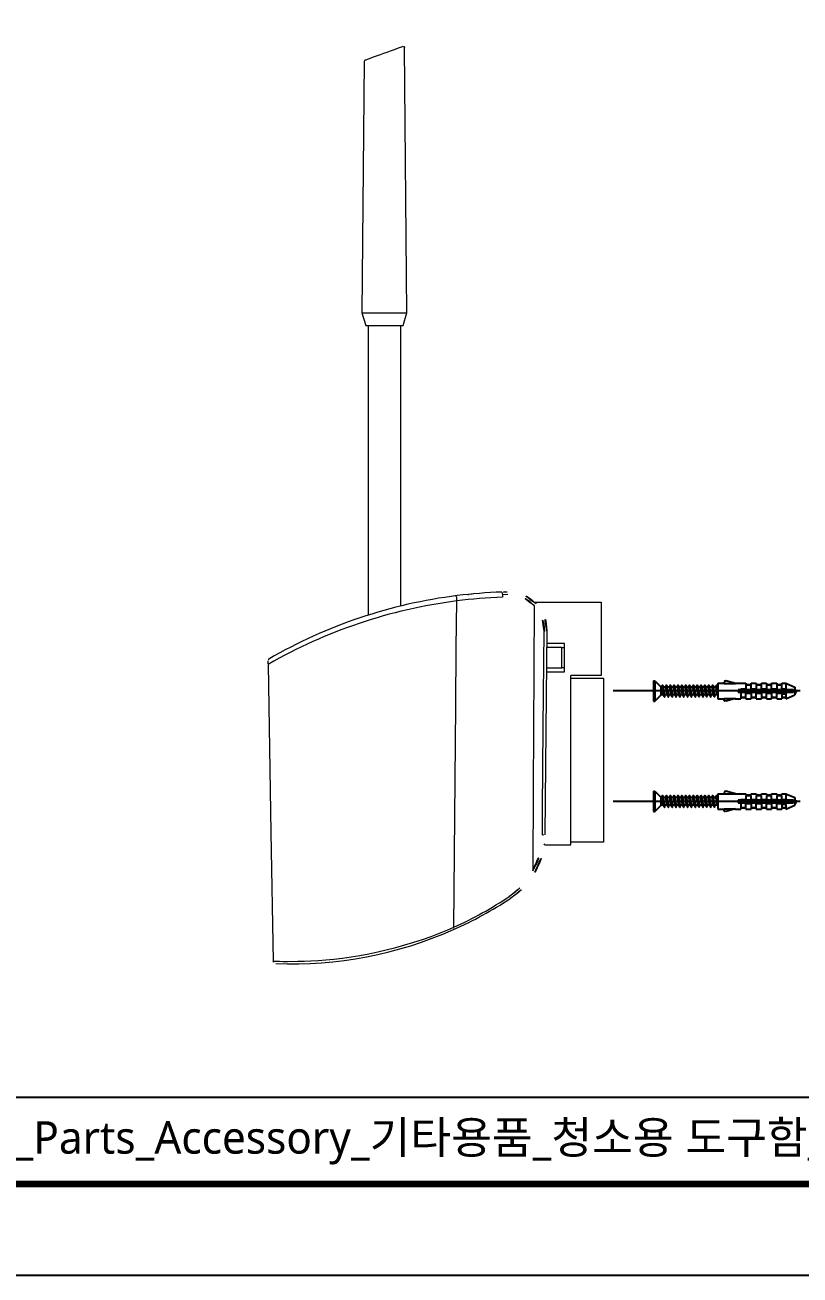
# Model space of a CAD drawing. Extents: x 16296660632 to 16296677184, y -37409619871 to -37409617003.
# Drawn here: x 16296676358 to 16296676660, y -37409617829.4 to -37409617342.5 of the extents above; entities that cross this region are included whole.
import ezdxf

# ---------------------------------------------------------------- set-up
doc = ezdxf.new("R2010")
doc.units = 0
doc.header["$LTSCALE"] = 194
doc.header["$MEASUREMENT"] = 0
doc.header["$PDMODE"] = 3
doc.header["$PDSIZE"] = -10
doc.linetypes.add('CENTER', pattern=[0.6, 0.375, -0.075, 0.075, -0.075])
doc.layers.get('0').update_dxf_attribs({"linetype": 'CONTINUOUS'})
doc.layers.get('DEFPOINTS').update_dxf_attribs({"linetype": 'CONTINUOUS'})
doc.layers.add('BODY', color=7, linetype='CONTINUOUS')
doc.styles.add('Daelim Dimension', font='')
doc.styles.get('Daelim Dimension').set_extended_font_data('NanumGothic')
doc.dimstyles.new('DEFAULT', dxfattribs={"dimscale": 2, "dimtxt": 2, "dimasz": 2, "dimexe": 0, "dimexo": 2, "dimgap": 1, "dimtad": 1, "dimdec": 1, "dimzin": 9, "dimdsep": 46, "dimtxsty": 'Daelim Dimension', "dimcen": 0.5, "dimclrd": 252, "dimclre": 252, "dimclrt": 3, "dimadec": 1, "dimazin": 0, "dimtfac": 1, "dimtdec": 1, "dimtix": 1, "dimtmove": 0, "dimatfit": 3, "dimfxl": 1, "dimtolj": 1, "dimtzin": 1, "dimlwd": 9, "dimlwe": 9, "dimarcsym": 0})

# ---------------------------------------------------------------- blocks, each defined once
blk = doc.blocks.new('A$C7B796929')
at = {"color": 7, "linetype": 'Continuous'}
for p, q in [((0, 8), (0.5, 8)), ((0, 8), (0, 0)), ((0.5, 8), (3, 5.5)), ((0.5, 8), (0.5, 0)), ((3, 2.5), (3, 5.5)), ((3.14, 5.66), (3.06, 5.5)), ((3.86, 5.33), (3.8, 5.5)), ((4.59, 5.5), (3.8, 5.5)), ((4.64, 5.66), (4.56, 5.5)), ((5.36, 5.33), (5.28, 5.55)), ((6.09, 5.5), (5.3, 5.5)), ((6.14, 5.66), (6.06, 5.5)), ((6.86, 5.33), (6.8, 5.5)), ((7.59, 5.5), (6.8, 5.5)), ((7.64, 5.66), (7.56, 5.5)), ((8.36, 5.33), (8.28, 5.55)), ((9.09, 5.5), (8.3, 5.5)), ((9.14, 5.66), (9.06, 5.5)), ((9.86, 5.33), (9.8, 5.5)), ((10.59, 5.5), (9.8, 5.5)), ((10.64, 5.66), (10.56, 5.5)), ((11.36, 5.33), (11.28, 5.55)), ((12.09, 5.5), (11.3, 5.5)), ((12.14, 5.66), (12.06, 5.5)), ((12.86, 5.33), (12.8, 5.5)), ((13.59, 5.5), (12.8, 5.5)), ((13.64, 5.66), (13.56, 5.5)), ((14.36, 5.33), (14.28, 5.55)), ((15.09, 5.5), (14.3, 5.5)), ((15.14, 5.66), (15.06, 5.5)), ((15.86, 5.33), (15.8, 5.5)), ((16.59, 5.5), (15.8, 5.5)), ((16.64, 5.66), (16.56, 5.5)), ((17.36, 5.33), (17.28, 5.55)), ((18.09, 5.5), (17.3, 5.5)), ((18.14, 5.66), (18.06, 5.5)), ((18.86, 5.33), (18.8, 5.5)), ((19.59, 5.5), (18.8, 5.5)), ((19.64, 5.66), (19.56, 5.5)), ((20.36, 5.33), (20.28, 5.55)), ((21.09, 5.5), (20.3, 5.5)), ((21.14, 5.66), (21.06, 5.5)), ((21.86, 5.33), (21.8, 5.5)), ((22.59, 5.5), (21.8, 5.5)), ((22.64, 5.66), (22.56, 5.5)), ((23.36, 5.33), (23.28, 5.55)), ((24.09, 5.5), (23.3, 5.5)), ((24.86, 5.33), (24.78, 5.55)), ((25, 5.5), (24.8, 5.5)), ((25, 7), (27.5, 7)), ((25, 7), (25, 1)), ((27.5, 7.5), (27.5, 6.96)), ((27.5, 6.96), (31.95, 6.96)), ((31.95, 6.96), (28.13, 7.98)), ((31.8, 7), (36, 7)), ((36, 7), (36, 6.5)), ((36, 6.5), (38, 6.5)), ((36, 6.35), (38, 6.35)), ((36, 6.35), (36, 4.5)), ((38, 7), (40, 7)), ((38, 6.5), (38, 7)), ((38, 4.5), (38, 6.35)), ((40, 7), (40, 6.5)), ((40, 6.5), (42, 6.5)), ((40, 6.35), (42, 6.35)), ((40, 6.35), (40, 4.5)), ((42, 7), (44, 7)), ((42, 6.5), (42, 7)), ((42, 4.5), (42, 6.35)), ((44, 7), (44, 6.5)), ((44, 6.5), (46, 6.5)), ((44, 6.35), (46, 6.35)), ((44, 6.35), (44, 4.5)), ((46, 7), (48, 7)), ((46, 6.5), (46, 7)), ((46, 4.5), (46, 6.35)), ((48, 7), (48, 6.5)), ((48, 6.5), (50, 6.5)), ((48, 6.35), (50, 6.35)), ((48, 6.35), (48, 4.5)), ((50, 7), (51.5, 7)), ((50, 6.5), (50, 7)), ((50, 4.5), (50, 6.35)), ((51.5, 7), (55, 5.5)), ((51.5, 7), (51.5, 4.5)), ((55, 5.5), (55, 2.5)), ((0.5, 0), (3, 2.5)), ((5.31, 2.5), (4.49, 2.5)), ((6.81, 2.5), (5.99, 2.5)), ((8.31, 2.5), (7.49, 2.5)), ((9.81, 2.5), (8.99, 2.5)), ((11.31, 2.5), (10.49, 2.5)), ((12.81, 2.5), (11.99, 2.5)), ((14.31, 2.5), (13.49, 2.5)), ((15.81, 2.5), (14.99, 2.5)), ((17.31, 2.5), (16.49, 2.5)), ((18.81, 2.5), (17.99, 2.5)), ((20.31, 2.5), (19.49, 2.5)), ((21.81, 2.5), (20.99, 2.5)), ((23.31, 2.5), (22.49, 2.5)), ((24.81, 2.5), (23.99, 2.5)), ((25, 1), (27.5, 1)), ((27.5, 1.04), (31.95, 1.04)), ((27.5, 0.5), (27.5, 1.04)), ((31.95, 1.04), (28.13, 0.02)), ((31.8, 1), (34, 1)), ((54.5, 4.5), (33, 4.5)), ((33, 4.5), (33, 3.5)), ((33, 3.5), (54.5, 3.5)), ((34, 4.8), (36, 4.8)), ((34, 4.8), (34, 4.5)), ((34, 3.5), (34, 1.65)), ((34, 1.65), (36, 1.65)), ((34, 1.5), (36, 1.5)), ((34, 1.5), (34, 1)), ((36, 1.65), (36, 3.5)), ((36, 3.2), (38, 3.2)), ((36, 1), (36, 1.5)), ((36, 1), (38, 1)), ((38, 4.8), (40, 4.8)), ((38, 3.5), (38, 1.65)), ((38, 1.65), (40, 1.65)), ((38, 1.5), (40, 1.5)), ((38, 1.5), (38, 1)), ((40, 1.65), (40, 3.5)), ((40, 3.2), (42, 3.2)), ((40, 1), (40, 1.5)), ((40, 1), (42, 1)), ((42, 4.8), (44, 4.8)), ((42, 3.5), (42, 1.65)), ((42, 1.65), (44, 1.65)), ((42, 1.5), (44, 1.5)), ((42, 1.5), (42, 1)), ((44, 1.65), (44, 3.5)), ((44, 3.2), (46, 3.2)), ((44, 1), (44, 1.5)), ((44, 1), (46, 1)), ((46, 4.8), (48, 4.8)), ((46, 3.5), (46, 1.65)), ((46, 1.65), (48, 1.65)), ((46, 1.5), (48, 1.5)), ((46, 1.5), (46, 1)), ((48, 1.65), (48, 3.5)), ((48, 3.2), (51.5, 3.2)), ((48, 1), (48, 1.5)), ((48, 1), (50, 1)), ((50, 4.8), (51.5, 4.8)), ((50, 3.8), (50.05, 3.51)), ((50, 3.2), (50, 3.8)), ((50, 2.95), (51.5, 2.95)), ((50, 2.95), (50, 1.65)), ((50, 1.65), (51.5, 1.65)), ((50, 1.5), (51.5, 1.5)), ((50, 1.5), (50, 1)), ((51.5, 3.5), (51.5, 1)), ((51.5, 1), (55, 2.5)), ((54.5, 4.5), (54.5, 3.5)), ((55, 3.24), (55.13, 3.02)), ((0, 0), (0.5, 0))]:
    blk.add_line(p, q, dxfattribs=at)
for p, q in [((3.09, 5.5), (3, 5.5)), ((3.81, 2.5), (3, 2.5))]:
    blk.add_line(p, q)
for points in [[(3.09, 5.5), (3.15, 5.46), (3.21, 5.33), (3.27, 5.12), (3.32, 4.85), (3.38, 4.53), (3.44, 4.17), (3.5, 3.81), (3.56, 3.46), (3.61, 3.15), (3.67, 2.88), (3.73, 2.67), (3.77, 2.57)], [(3.45, 6.25), (3.3, 5.97), (3.14, 5.66)], [(3.45, 6.25), (3.48, 6.29), (3.53, 6.28), (3.58, 6.17)], [(3.8, 5.5), (3.78, 5.55), (3.67, 5.88), (3.58, 6.17)], [(3.58, 6.17), (3.58, 6.16), (3.64, 5.93), (3.69, 5.61), (3.74, 5.22), (3.79, 4.77), (3.85, 4.28), (3.9, 3.78), (3.95, 3.29), (4, 2.83), (4.05, 2.43), (4.11, 2.1), (4.16, 1.87), (4.2, 1.75)], [(4.49, 2.5), (4.43, 2.54), (4.37, 2.67), (4.32, 2.88), (4.26, 3.15), (4.2, 3.46), (4.14, 3.81), (4.09, 4.17), (4.03, 4.53), (3.97, 4.85), (3.91, 5.12), (3.86, 5.33)], [(4.59, 5.5), (4.65, 5.46), (4.71, 5.32), (4.77, 5.12), (4.82, 4.85), (4.88, 4.53), (4.94, 4.18), (5, 3.83), (5.05, 3.47), (5.11, 3.15), (5.17, 2.88), (5.23, 2.67), (5.27, 2.57)], [(4.95, 6.25), (4.8, 5.97), (4.64, 5.66)], [(4.95, 6.25), (4.99, 6.3), (5.05, 6.26), (5.08, 6.17)], [(5.28, 5.55), (5.17, 5.88), (5.08, 6.17)], [(5.08, 6.17), (5.1, 6.11), (5.15, 5.86), (5.2, 5.52), (5.25, 5.11), (5.31, 4.65), (5.36, 4.16), (5.41, 3.66), (5.46, 3.17), (5.52, 2.73), (5.57, 2.34), (5.62, 2.04), (5.67, 1.82), (5.7, 1.75)], [(5.99, 2.5), (5.93, 2.54), (5.87, 2.67), (5.82, 2.88), (5.76, 3.15), (5.7, 3.47), (5.64, 3.83), (5.59, 4.18), (5.53, 4.53), (5.47, 4.85), (5.41, 5.12), (5.36, 5.33)], [(6.09, 5.5), (6.15, 5.46), (6.21, 5.33), (6.27, 5.12), (6.32, 4.85), (6.38, 4.53), (6.44, 4.17), (6.5, 3.81), (6.56, 3.46), (6.61, 3.15), (6.67, 2.88), (6.73, 2.67), (6.77, 2.57)], [(6.45, 6.25), (6.3, 5.97), (6.14, 5.66)], [(6.45, 6.25), (6.48, 6.29), (6.53, 6.28), (6.58, 6.17)], [(6.8, 5.5), (6.78, 5.55), (6.67, 5.88), (6.58, 6.17)], [(6.58, 6.17), (6.58, 6.16), (6.64, 5.93), (6.69, 5.61), (6.74, 5.22), (6.79, 4.77), (6.85, 4.28), (6.9, 3.78), (6.95, 3.29), (7, 2.83), (7.05, 2.43), (7.11, 2.1), (7.16, 1.87), (7.2, 1.75)], [(7.49, 2.5), (7.43, 2.54), (7.37, 2.67), (7.32, 2.88), (7.26, 3.15), (7.2, 3.46), (7.14, 3.81), (7.09, 4.17), (7.03, 4.53), (6.97, 4.85), (6.91, 5.12), (6.86, 5.33)], [(7.59, 5.5), (7.65, 5.46), (7.71, 5.32), (7.77, 5.12), (7.82, 4.85), (7.88, 4.53), (7.94, 4.18), (8, 3.83), (8.05, 3.47), (8.11, 3.15), (8.17, 2.88), (8.23, 2.67), (8.27, 2.57)], [(7.95, 6.25), (7.8, 5.97), (7.64, 5.66)], [(7.95, 6.25), (7.99, 6.3), (8.05, 6.26), (8.08, 6.17)], [(8.28, 5.55), (8.17, 5.88), (8.08, 6.17)], [(8.08, 6.17), (8.1, 6.11), (8.15, 5.86), (8.2, 5.52), (8.25, 5.11), (8.31, 4.65), (8.36, 4.16), (8.41, 3.66), (8.46, 3.17), (8.52, 2.73), (8.57, 2.34), (8.62, 2.04), (8.67, 1.82), (8.7, 1.75)], [(8.99, 2.5), (8.93, 2.54), (8.87, 2.67), (8.82, 2.88), (8.76, 3.15), (8.7, 3.47), (8.64, 3.83), (8.59, 4.18), (8.53, 4.53), (8.47, 4.85), (8.41, 5.12), (8.36, 5.33)], [(9.09, 5.5), (9.15, 5.46), (9.21, 5.33), (9.27, 5.12), (9.32, 4.85), (9.38, 4.53), (9.44, 4.17), (9.5, 3.81), (9.56, 3.46), (9.61, 3.15), (9.67, 2.88), (9.73, 2.67), (9.77, 2.57)], [(9.45, 6.25), (9.3, 5.97), (9.14, 5.66)], [(9.45, 6.25), (9.48, 6.29), (9.53, 6.28), (9.58, 6.17)], [(9.8, 5.5), (9.78, 5.55), (9.67, 5.88), (9.58, 6.17)], [(9.58, 6.17), (9.58, 6.16), (9.64, 5.93), (9.69, 5.61), (9.74, 5.22), (9.79, 4.77), (9.85, 4.28), (9.9, 3.78), (9.95, 3.29), (10, 2.83), (10.05, 2.43), (10.11, 2.1), (10.16, 1.87), (10.2, 1.75)], [(10.49, 2.5), (10.43, 2.54), (10.37, 2.67), (10.32, 2.88), (10.26, 3.15), (10.2, 3.46), (10.14, 3.81), (10.09, 4.17), (10.03, 4.53), (9.97, 4.85), (9.91, 5.12), (9.86, 5.33)], [(10.59, 5.5), (10.65, 5.46), (10.71, 5.32), (10.77, 5.12), (10.82, 4.85), (10.88, 4.53), (10.94, 4.18), (11, 3.83), (11.05, 3.47), (11.11, 3.15), (11.17, 2.88), (11.23, 2.67), (11.27, 2.57)], [(10.95, 6.25), (10.8, 5.97), (10.64, 5.66)], [(10.95, 6.25), (10.99, 6.3), (11.05, 6.26), (11.08, 6.17)], [(11.28, 5.55), (11.17, 5.88), (11.08, 6.17)], [(11.08, 6.17), (11.1, 6.11), (11.15, 5.86), (11.2, 5.52), (11.25, 5.11), (11.31, 4.65), (11.36, 4.16), (11.41, 3.66), (11.46, 3.17), (11.52, 2.73), (11.57, 2.34), (11.62, 2.04), (11.67, 1.82), (11.7, 1.75)], [(11.99, 2.5), (11.93, 2.54), (11.87, 2.67), (11.82, 2.88), (11.76, 3.15), (11.7, 3.47), (11.64, 3.83), (11.59, 4.18), (11.53, 4.53), (11.47, 4.85), (11.41, 5.12), (11.36, 5.33)], [(12.09, 5.5), (12.15, 5.46), (12.21, 5.33), (12.27, 5.12), (12.32, 4.85), (12.38, 4.53), (12.44, 4.17), (12.5, 3.81), (12.56, 3.46), (12.61, 3.15), (12.67, 2.88), (12.73, 2.67), (12.77, 2.57)], [(12.45, 6.25), (12.3, 5.97), (12.14, 5.66)], [(12.45, 6.25), (12.48, 6.29), (12.53, 6.28), (12.58, 6.17)], [(12.8, 5.5), (12.78, 5.55), (12.67, 5.88), (12.58, 6.17)], [(12.58, 6.17), (12.58, 6.16), (12.64, 5.93), (12.69, 5.61), (12.74, 5.22), (12.79, 4.77), (12.85, 4.28), (12.9, 3.78), (12.95, 3.29), (13, 2.83), (13.05, 2.43), (13.11, 2.1), (13.16, 1.87), (13.2, 1.75)], [(13.49, 2.5), (13.43, 2.54), (13.37, 2.67), (13.32, 2.88), (13.26, 3.15), (13.2, 3.46), (13.14, 3.81), (13.09, 4.17), (13.03, 4.53), (12.97, 4.85), (12.91, 5.12), (12.86, 5.33)], [(13.59, 5.5), (13.65, 5.46), (13.71, 5.32), (13.77, 5.12), (13.82, 4.85), (13.88, 4.53), (13.94, 4.18), (14, 3.83), (14.05, 3.47), (14.11, 3.15), (14.17, 2.88), (14.23, 2.67), (14.27, 2.57)], [(13.95, 6.25), (13.8, 5.97), (13.64, 5.66)], [(13.95, 6.25), (13.99, 6.3), (14.05, 6.26), (14.08, 6.17)], [(14.28, 5.55), (14.17, 5.88), (14.08, 6.17)], [(14.08, 6.17), (14.1, 6.11), (14.15, 5.86), (14.2, 5.52), (14.25, 5.11), (14.31, 4.65), (14.36, 4.16), (14.41, 3.66), (14.46, 3.17), (14.52, 2.73), (14.57, 2.34), (14.62, 2.04), (14.67, 1.82), (14.7, 1.75)], [(14.99, 2.5), (14.93, 2.54), (14.87, 2.67), (14.82, 2.88), (14.76, 3.15), (14.7, 3.47), (14.64, 3.83), (14.59, 4.18), (14.53, 4.53), (14.47, 4.85), (14.41, 5.12), (14.36, 5.33)], [(15.09, 5.5), (15.15, 5.46), (15.21, 5.33), (15.27, 5.12), (15.32, 4.85), (15.38, 4.53), (15.44, 4.17), (15.5, 3.81), (15.56, 3.46), (15.61, 3.15), (15.67, 2.88), (15.73, 2.67), (15.77, 2.57)], [(15.45, 6.25), (15.3, 5.97), (15.14, 5.66)], [(15.45, 6.25), (15.48, 6.29), (15.53, 6.28), (15.58, 6.17)], [(15.8, 5.5), (15.78, 5.55), (15.67, 5.88), (15.58, 6.17)], [(15.58, 6.17), (15.58, 6.16), (15.64, 5.93), (15.69, 5.61), (15.74, 5.22), (15.79, 4.77), (15.85, 4.28), (15.9, 3.78), (15.95, 3.29), (16, 2.83), (16.05, 2.43), (16.11, 2.1), (16.16, 1.87), (16.2, 1.75)], [(16.49, 2.5), (16.43, 2.54), (16.37, 2.67), (16.32, 2.88), (16.26, 3.15), (16.2, 3.46), (16.14, 3.81), (16.09, 4.17), (16.03, 4.53), (15.97, 4.85), (15.91, 5.12), (15.86, 5.33)], [(16.59, 5.5), (16.65, 5.46), (16.71, 5.32), (16.77, 5.12), (16.82, 4.85), (16.88, 4.53), (16.94, 4.18), (17, 3.83), (17.05, 3.47), (17.11, 3.15), (17.17, 2.88), (17.23, 2.67), (17.27, 2.57)], [(16.95, 6.25), (16.8, 5.97), (16.64, 5.66)], [(16.95, 6.25), (16.99, 6.3), (17.05, 6.26), (17.08, 6.17)], [(17.28, 5.55), (17.17, 5.88), (17.08, 6.17)], [(17.08, 6.17), (17.1, 6.11), (17.15, 5.86), (17.2, 5.52), (17.25, 5.11), (17.31, 4.65), (17.36, 4.16), (17.41, 3.66), (17.46, 3.17), (17.52, 2.73), (17.57, 2.34), (17.62, 2.04), (17.67, 1.82), (17.7, 1.75)], [(17.99, 2.5), (17.93, 2.54), (17.87, 2.67), (17.82, 2.88), (17.76, 3.15), (17.7, 3.47), (17.64, 3.83), (17.59, 4.18), (17.53, 4.53), (17.47, 4.85), (17.41, 5.12), (17.36, 5.33)], [(18.09, 5.5), (18.15, 5.46), (18.21, 5.33), (18.27, 5.12), (18.32, 4.85), (18.38, 4.53), (18.44, 4.17), (18.5, 3.81), (18.56, 3.46), (18.61, 3.15), (18.67, 2.88), (18.73, 2.67), (18.77, 2.57)], [(18.45, 6.25), (18.3, 5.97), (18.14, 5.66)], [(18.45, 6.25), (18.48, 6.29), (18.53, 6.28), (18.58, 6.17)], [(18.8, 5.5), (18.78, 5.55), (18.67, 5.88), (18.58, 6.17)], [(18.58, 6.17), (18.58, 6.16), (18.64, 5.93), (18.69, 5.61), (18.74, 5.22), (18.79, 4.77), (18.85, 4.28), (18.9, 3.78), (18.95, 3.29), (19, 2.83), (19.05, 2.43), (19.11, 2.1), (19.16, 1.87), (19.2, 1.75)], [(19.49, 2.5), (19.43, 2.54), (19.37, 2.67), (19.32, 2.88), (19.26, 3.15), (19.2, 3.46), (19.14, 3.81), (19.09, 4.17), (19.03, 4.53), (18.97, 4.85), (18.91, 5.12), (18.86, 5.33)], [(19.59, 5.5), (19.65, 5.46), (19.71, 5.32), (19.77, 5.12), (19.82, 4.85), (19.88, 4.53), (19.94, 4.18), (20, 3.83), (20.05, 3.47), (20.11, 3.15), (20.17, 2.88), (20.23, 2.67), (20.27, 2.57)], [(19.95, 6.25), (19.8, 5.97), (19.64, 5.66)], [(19.95, 6.25), (19.99, 6.3), (20.05, 6.26), (20.08, 6.17)], [(20.28, 5.55), (20.17, 5.88), (20.08, 6.17)], [(20.08, 6.17), (20.1, 6.11), (20.15, 5.86), (20.2, 5.52), (20.25, 5.11), (20.31, 4.65), (20.36, 4.16), (20.41, 3.66), (20.46, 3.17), (20.52, 2.73), (20.57, 2.34), (20.62, 2.04), (20.67, 1.82), (20.7, 1.75)], [(20.99, 2.5), (20.93, 2.54), (20.87, 2.67), (20.82, 2.88), (20.76, 3.15), (20.7, 3.47), (20.64, 3.83), (20.59, 4.18), (20.53, 4.53), (20.47, 4.85), (20.41, 5.12), (20.36, 5.33)], [(21.09, 5.5), (21.15, 5.46), (21.21, 5.33), (21.27, 5.12), (21.32, 4.85), (21.38, 4.53), (21.44, 4.17), (21.5, 3.81), (21.56, 3.46), (21.61, 3.15), (21.67, 2.88), (21.73, 2.67), (21.77, 2.57)], [(21.45, 6.25), (21.3, 5.97), (21.14, 5.66)], [(21.45, 6.25), (21.48, 6.29), (21.53, 6.28), (21.58, 6.17)], [(21.8, 5.5), (21.78, 5.55), (21.67, 5.88), (21.58, 6.17)], [(21.58, 6.17), (21.58, 6.16), (21.64, 5.93), (21.69, 5.61), (21.74, 5.22), (21.79, 4.77), (21.85, 4.28), (21.9, 3.78), (21.95, 3.29), (22, 2.83), (22.05, 2.43), (22.11, 2.1), (22.16, 1.87), (22.2, 1.75)], [(22.49, 2.5), (22.43, 2.54), (22.37, 2.67), (22.32, 2.88), (22.26, 3.15), (22.2, 3.46), (22.14, 3.81), (22.09, 4.17), (22.03, 4.53), (21.97, 4.85), (21.91, 5.12), (21.86, 5.33)], [(22.59, 5.5), (22.65, 5.46), (22.71, 5.32), (22.77, 5.12), (22.82, 4.85), (22.88, 4.53), (22.94, 4.18), (23, 3.83), (23.05, 3.47), (23.11, 3.15), (23.17, 2.88), (23.23, 2.67), (23.27, 2.57)], [(22.95, 6.25), (22.8, 5.97), (22.64, 5.66)], [(22.95, 6.25), (22.99, 6.3), (23.05, 6.26), (23.08, 6.17)], [(23.28, 5.55), (23.17, 5.88), (23.08, 6.17)], [(23.08, 6.17), (23.1, 6.11), (23.15, 5.86), (23.2, 5.52), (23.25, 5.11), (23.31, 4.65), (23.36, 4.16), (23.41, 3.66), (23.46, 3.17), (23.52, 2.73), (23.57, 2.34), (23.62, 2.04), (23.67, 1.82), (23.7, 1.75)], [(23.99, 2.5), (23.93, 2.54), (23.87, 2.67), (23.82, 2.88), (23.76, 3.15), (23.7, 3.47), (23.64, 3.83), (23.59, 4.18), (23.53, 4.53), (23.47, 4.85), (23.41, 5.12), (23.36, 5.33)], [(24.45, 6.25), (24.3, 5.97), (24.14, 5.66), (24.06, 5.5)], [(24.09, 5.5), (24.15, 5.46), (24.21, 5.33), (24.27, 5.13), (24.32, 4.86), (24.38, 4.53), (24.44, 4.18), (24.5, 3.82), (24.56, 3.46), (24.61, 3.14), (24.67, 2.87), (24.73, 2.67), (24.77, 2.57)], [(24.45, 6.25), (24.51, 6.3), (24.56, 6.23), (24.58, 6.17)], [(24.78, 5.55), (24.67, 5.88), (24.58, 6.17)], [(24.58, 6.17), (24.61, 6.06), (24.66, 5.78), (24.72, 5.43), (24.77, 5), (24.82, 4.53)], [(25, 4.69), (24.97, 4.86), (24.91, 5.13), (24.86, 5.33)], [(3.77, 2.57), (3.89, 2.34), (4.05, 2.03), (4.2, 1.75)], [(4.2, 1.75), (4.21, 1.73), (4.26, 1.7), (4.32, 1.79), (4.33, 1.83)], [(4.33, 1.83), (4.42, 2.12), (4.53, 2.45), (4.55, 2.5)], [(5.27, 2.57), (5.39, 2.34), (5.55, 2.03), (5.7, 1.75)], [(5.7, 1.75), (5.72, 1.71), (5.78, 1.71), (5.83, 1.83)], [(5.83, 1.83), (5.92, 2.12), (6.03, 2.45), (6.05, 2.5)], [(6.77, 2.57), (6.89, 2.34), (7.05, 2.03), (7.2, 1.75)], [(7.2, 1.75), (7.21, 1.73), (7.26, 1.7), (7.32, 1.79), (7.33, 1.83)], [(7.33, 1.83), (7.42, 2.12), (7.53, 2.45), (7.55, 2.5)], [(8.27, 2.57), (8.39, 2.34), (8.55, 2.03), (8.7, 1.75)], [(8.7, 1.75), (8.72, 1.71), (8.78, 1.71), (8.83, 1.83)], [(8.83, 1.83), (8.92, 2.12), (9.03, 2.45), (9.05, 2.5)], [(9.77, 2.57), (9.89, 2.34), (10.05, 2.03), (10.2, 1.75)], [(10.2, 1.75), (10.21, 1.73), (10.26, 1.7), (10.32, 1.79), (10.33, 1.83)], [(10.33, 1.83), (10.42, 2.12), (10.53, 2.45), (10.55, 2.5)], [(11.27, 2.57), (11.39, 2.34), (11.55, 2.03), (11.7, 1.75)], [(11.7, 1.75), (11.72, 1.71), (11.78, 1.71), (11.83, 1.83)], [(11.83, 1.83), (11.92, 2.12), (12.03, 2.45), (12.05, 2.5)], [(12.77, 2.57), (12.89, 2.34), (13.05, 2.03), (13.2, 1.75)], [(13.2, 1.75), (13.21, 1.73), (13.26, 1.7), (13.32, 1.79), (13.33, 1.83)], [(13.33, 1.83), (13.42, 2.12), (13.53, 2.45), (13.55, 2.5)], [(14.27, 2.57), (14.39, 2.34), (14.55, 2.03), (14.7, 1.75)], [(14.7, 1.75), (14.72, 1.71), (14.78, 1.71), (14.83, 1.83)], [(14.83, 1.83), (14.92, 2.12), (15.03, 2.45), (15.05, 2.5)], [(15.77, 2.57), (15.89, 2.34), (16.05, 2.03), (16.2, 1.75)], [(16.2, 1.75), (16.21, 1.73), (16.26, 1.7), (16.32, 1.79), (16.33, 1.83)], [(16.33, 1.83), (16.42, 2.12), (16.53, 2.45), (16.55, 2.5)], [(17.27, 2.57), (17.39, 2.34), (17.55, 2.03), (17.7, 1.75)], [(17.7, 1.75), (17.72, 1.71), (17.78, 1.71), (17.83, 1.83)], [(17.83, 1.83), (17.92, 2.12), (18.03, 2.45), (18.05, 2.5)], [(18.77, 2.57), (18.89, 2.34), (19.05, 2.03), (19.2, 1.75)], [(19.2, 1.75), (19.21, 1.73), (19.26, 1.7), (19.32, 1.79), (19.33, 1.83)], [(19.33, 1.83), (19.42, 2.12), (19.53, 2.45), (19.55, 2.5)], [(20.27, 2.57), (20.39, 2.34), (20.55, 2.03), (20.7, 1.75)], [(20.7, 1.75), (20.72, 1.71), (20.78, 1.71), (20.83, 1.83)], [(20.83, 1.83), (20.92, 2.12), (21.03, 2.45), (21.05, 2.5)], [(21.77, 2.57), (21.89, 2.34), (22.05, 2.03), (22.2, 1.75)], [(22.2, 1.75), (22.21, 1.73), (22.26, 1.7), (22.32, 1.79), (22.33, 1.83)], [(22.33, 1.83), (22.42, 2.12), (22.53, 2.45), (22.55, 2.5)], [(23.27, 2.57), (23.39, 2.34), (23.55, 2.03), (23.7, 1.75)], [(23.7, 1.75), (23.72, 1.71), (23.78, 1.71), (23.83, 1.83)], [(23.83, 1.83), (23.92, 2.12), (24.03, 2.45), (24.05, 2.5)], [(24.77, 2.57), (24.89, 2.34), (25, 2.13)], [(24.82, 4.53), (24.92, 3.53), (24.98, 3.06), (25, 2.86)], [(33.39, 4.5), (33.44, 4.17), (33.5, 3.81), (33.55, 3.5)], [(33.82, 4.5), (33.85, 4.28), (33.9, 3.78), (33.93, 3.5)], [(34.2, 3.5), (34.14, 3.81), (34.09, 4.17), (34.03, 4.5)], [(34.89, 4.5), (34.94, 4.18), (35, 3.83), (35.05, 3.5)], [(35.32, 4.5), (35.36, 4.16), (35.41, 3.66), (35.43, 3.5)], [(35.7, 3.5), (35.64, 3.83), (35.59, 4.18), (35.53, 4.5)], [(36.39, 4.5), (36.44, 4.18), (36.5, 3.82), (36.55, 3.5)], [(36.82, 4.5), (36.92, 3.53), (36.93, 3.5)], [(37.2, 3.5), (37.14, 3.82), (37.09, 4.18), (37.03, 4.5)], [(37.89, 4.5), (37.94, 4.18), (38, 3.82), (38.05, 3.51)], [(38.32, 4.5), (38.33, 4.41), (38.38, 3.91), (38.43, 3.5)], [(38.7, 3.5), (38.64, 3.82), (38.59, 4.18), (38.53, 4.5)], [(39.39, 4.5), (39.44, 4.17), (39.5, 3.81), (39.55, 3.5)], [(39.82, 4.5), (39.85, 4.28), (39.9, 3.78), (39.93, 3.5)], [(40.2, 3.5), (40.14, 3.81), (40.09, 4.17), (40.03, 4.5)], [(40.89, 4.5), (40.94, 4.18), (41, 3.83), (41.05, 3.5)], [(41.32, 4.5), (41.36, 4.16), (41.41, 3.66), (41.43, 3.5)], [(41.7, 3.5), (41.64, 3.83), (41.59, 4.18), (41.53, 4.5)], [(42.39, 4.5), (42.44, 4.18), (42.5, 3.82), (42.55, 3.5)], [(42.82, 4.5), (42.92, 3.53), (42.93, 3.5)], [(43.2, 3.5), (43.14, 3.82), (43.09, 4.18), (43.03, 4.5)], [(43.89, 4.5), (43.94, 4.18), (44, 3.82), (44.05, 3.51)], [(44.32, 4.5), (44.33, 4.41), (44.38, 3.91), (44.43, 3.5)], [(44.7, 3.5), (44.64, 3.82), (44.59, 4.18), (44.53, 4.5)], [(45.39, 4.5), (45.44, 4.17), (45.5, 3.81), (45.55, 3.5)], [(45.82, 4.5), (45.85, 4.28), (45.9, 3.78), (45.93, 3.5)], [(46.2, 3.5), (46.14, 3.81), (46.09, 4.17), (46.03, 4.5)], [(46.89, 4.5), (46.94, 4.18), (47, 3.83), (47.05, 3.5)], [(47.32, 4.5), (47.36, 4.16), (47.41, 3.66), (47.43, 3.5)], [(47.7, 3.5), (47.64, 3.83), (47.59, 4.18), (47.53, 4.5)], [(48.39, 4.5), (48.44, 4.18), (48.5, 3.82), (48.55, 3.5)], [(48.82, 4.5), (48.92, 3.53), (48.93, 3.5)], [(49.2, 3.5), (49.14, 3.84), (49.08, 4.2), (49.03, 4.5)], [(49.89, 4.5), (49.9, 4.43), (49.95, 4.11), (50, 3.8)], [(50.32, 4.5), (50.33, 4.41), (50.38, 3.91), (50.43, 3.5)], [(50.53, 4.5), (50.58, 4.2), (50.64, 3.84), (50.7, 3.5)], [(51.38, 4.5), (51.41, 4.34), (51.47, 4), (51.52, 3.67), (51.55, 3.51)], [(51.82, 4.5), (51.84, 4.32), (51.89, 3.84), (51.93, 3.5)], [(52.03, 4.5), (52.08, 4.23), (52.13, 3.89), (52.19, 3.56), (52.2, 3.5)], [(52.88, 4.5), (52.9, 4.43), (52.96, 4.16), (53.02, 3.89), (53.08, 3.63), (53.11, 3.5)], [(53.31, 4.5), (53.35, 4.22), (53.4, 3.81), (53.44, 3.5)], [(53.51, 4.5), (53.51, 4.5), (53.56, 4.24), (53.62, 3.98), (53.68, 3.72), (53.73, 3.5)], [(54.37, 4.5), (54.38, 4.5), (54.45, 4.32), (54.5, 4.18)], [(55, 4.24), (55.05, 4.13), (55.11, 4.02), (55.16, 3.91), (55.22, 3.83), (55.28, 3.77), (55.33, 3.73), (55.39, 3.72)], [(55, 3.41), (55.01, 3.37), (55.06, 3.19), (55.11, 3.05), (55.13, 3.02)], [(55.13, 3.02), (55.17, 2.97), (55.22, 2.95), (55.27, 2.97), (55.32, 3.04), (55.37, 3.16), (55.39, 3.21)], [(55.49, 3.74), (55.44, 3.72), (55.39, 3.72)], [(55.39, 3.21), (55.44, 3.33), (55.51, 3.51), (55.58, 3.67)], [(55.58, 3.67), (55.65, 3.81), (55.67, 3.83)]]:
    blk.add_lwpolyline(points, dxfattribs=at)
for centre, radius, start, end in [((28, 7.5), 0.5, 75, 180), ((28, 0.5), 0.5, 180, 285), ((50, -7.25), 12.75, 61.9275, 66.8526), ((50, 15.25), 12.75, 295.4837, 298.0725)]:
    blk.add_arc(centre, radius, start, end, dxfattribs=at)
blk = doc.blocks.new('A$C55163D18')
at = {"color": 1, "linetype": 'CENTER'}
for p, q in [((225.38, 47), (144.19, 47)), ((225.38, 4), (144.19, 4))]:
    blk.add_line(p, q, dxfattribs=at)
for p in [(168.33, 43), (168.33, 0)]:
    blk.add_blockref('A$C7B796929', p)
blk = doc.blocks.new('*D14')
at = {"layer": 'BODY', "color": 5, "lineweight": 9, "ltscale": 0.7, "transparency": 16777216}
for p, q in [((16296676664.01152, -37409617601.94815), (16296676695.61439, -37409617601.94815)), ((16296676695.61439, -37409617605.94815), (16296676695.61439, -37409617640.94815)), ((16296676664.01152, -37409617644.94815), (16296676695.61439, -37409617644.94815))]:
    blk.add_line(p, q, dxfattribs=at)
at = {"layer": 'BODY', "color": 5, "ltscale": 0.7, "transparency": 16777216}
for points in [[(16296676694.94772, -37409617605.94815), (16296676696.28105, -37409617605.94815), (16296676695.61439, -37409617601.94815)], [(16296676694.94772, -37409617640.94815), (16296676696.28105, -37409617640.94815), (16296676695.61439, -37409617644.94815)]]:
    blk.add_solid(points, dxfattribs=at)
at = {"layer": 'DEFPOINTS', "color": 0, "ltscale": 0.7, "transparency": 16777216}
for p in [(16296676660.01152, -37409617601.94815), (16296676660.01152, -37409617644.94815), (16296676695.61439, -37409617644.94815)]:
    blk.add_point(p, dxfattribs=at)
at = {"layer": 'BODY', "color": 7, "ltscale": 0.7, "transparency": 16777216, "insert": (16296676682.7131, -37409617623.44815), "char_height": 20, "attachment_point": 5, "rotation": 90, "style": 'Daelim Dimension'}
blk.add_mtext('\\A1;43', dxfattribs=at)

msp = doc.modelspace()

# ---------------------------------------------------------------- linework, layer by layer
at = {"linetype": 'Continuous', "lineweight": 15}
for p, q in [((16296676506.8302, -37409617454.592667), (16296676505.92889, -37409617351.312607)), ((16296676490.17371, -37409617356.670479), (16296676489.31916, -37409617454.592667)), ((16296676489.31916, -37409617454.592667), (16296676490.7756, -37409617459.592667)), ((16296676489.31916, -37409617454.592667), (16296676498.07468, -37409617454.592667)), ((16296676498.07468, -37409617454.592667), (16296676506.8302, -37409617454.592667)), ((16296676505.37376, -37409617459.592667), (16296676506.8302, -37409617454.592667)), ((16296676490.7756, -37409617459.592667), (16296676498.07468, -37409617459.592667)), ((16296676491.72468, -37409617459.592667), (16296676491.72468, -37409617572.405403)), ((16296676498.07468, -37409617459.592667), (16296676505.37376, -37409617459.592667)), ((16296676504.424681, -37409617568.849892), (16296676504.424681, -37409617459.592667)), ((16296676530.506041, -37409617564.340019), (16296676530.813271, -37409617564.307404)), ((16296676531.30002, -37409617564.262367), (16296676532.28207, -37409617564.162804)), ((16296676543.768351, -37409617563.41581), (16296676544.06835, -37409617564.432938)), ((16296676546.18399, -37409617564.368317), (16296676544.06835, -37409617564.432938)), ((16296676526.234671, -37409617566.89357), (16296676526.31353, -37409617565.908257)), ((16296676526.313339, -37409617565.903473), (16296676526.31353, -37409617565.908257)), ((16296676544.06835, -37409617564.432938), (16296676544.06835, -37409617565.420013)), ((16296676556.491779, -37409617567.392303), (16296676582.47002, -37409617567.392303)), ((16296676582.47002, -37409617567.392303), (16296676582.47002, -37409617595.892303)), ((16296676477.84951, -37409617577.37722), (16296676479.749969, -37409617576.614281)), ((16296676568.231039, -37409617583.453758), (16296676561.275551, -37409617583.453758)), ((16296676568.231039, -37409617594.453758), (16296676568.231039, -37409617583.453758)), ((16296676567.23105, -37409617584.953758), (16296676561.262461, -37409617584.953758)), ((16296676567.23105, -37409617592.953758), (16296676567.23105, -37409617584.953758)), ((16296676567.23105, -37409617584.953758), (16296676568.23105, -37409617584.953758)), ((16296676452.68705, -37409617590.174393), (16296676452.68705, -37409617591.327812)), ((16296676561.19264, -37409617592.953758), (16296676567.23105, -37409617592.953758)), ((16296676568.23105, -37409617592.953758), (16296676567.23105, -37409617592.953758)), ((16296676561.17955, -37409617594.453758), (16296676568.231039, -37409617594.453758)), ((16296676582.47002, -37409617595.892303), (16296676570.670019, -37409617595.892303)), ((16296676570.670019, -37409617661.892303), (16296676570.670019, -37409617595.892303)), ((16296676570.670019, -37409617596.892303), (16296676583.470011, -37409617596.892303)), ((16296676570.670019, -37409617660.892303), (16296676570.670019, -37409617596.892303)), ((16296676583.470011, -37409617596.892303), (16296676583.470011, -37409617660.892303)), ((16296676560.52047, -37409617661.892303), (16296676560.29578, -37409617661.467216)), ((16296676583.470011, -37409617660.892303), (16296676570.670019, -37409617660.892303)), ((16296676560.52047, -37409617661.892303), (16296676570.670019, -37409617661.892303))]:
    msp.add_line(p, q, dxfattribs=at)
at = {"color": 5}
msp.add_line((16296676074.14819, -37409617760.148239), (16296676982.739479, -37409617760.148239), dxfattribs=at)
at = {"ltscale": 0.5}
msp.add_lwpolyline([(16296676056.003321, -37409617829.424179), (16296677184.40332, -37409617829.424179), (16296677184.40332, -37409617002.624184), (16296676056.003321, -37409617002.624184)], close=True, dxfattribs=at)
at = {"color": 5, "linetype": 'ByBlock', "lineweight": 200, "const_width": 2.6}
msp.add_lwpolyline([(16296676074.14819, -37409617794.021339), (16296677166.14819, -37409617794.021339), (16296677166.14819, -37409617021.821327), (16296676074.14819, -37409617021.821327)], close=True, dxfattribs=at)
at = {"linetype": 'Continuous', "lineweight": 15, "flags": 128}
for points in [[(16296676490.50268, -37409617356.205048), (16296676490.614759, -37409617356.164284), (16296676490.947599, -37409617356.043137), (16296676491.491091, -37409617355.845306), (16296676492.228701, -37409617355.576843), (16296676493.138029, -37409617355.245857), (16296676494.19146, -37409617354.862457), (16296676495.35696, -37409617354.438248), (16296676496.59914, -37409617353.986153), (16296676497.88023, -37409617353.519859), (16296676499.161329, -37409617353.053574), (16296676500.403509, -37409617352.60144), (16296676501.56901, -37409617352.177238), (16296676502.622431, -37409617351.793831), (16296676503.531771, -37409617351.462883), (16296676504.269381, -37409617351.194389), (16296676504.81287, -37409617350.99659), (16296676505.1457, -37409617350.875443), (16296676505.25779, -37409617350.834641), (16296676505.25779, -37409617350.834641)], [(16296676544.813681, -37409617563.381447), (16296676545.58708, -37409617563.359619), (16296676545.95434, -37409617563.350441)], [(16296676511.710541, -37409617567.219643), (16296676511.71073, -37409617567.219597), (16296676511.68593, -37409617567.224648)], [(16296676525.17034, -37409617693.97937), (16296676525.893961, -37409617607.830917), (16296676526.08264, -37409617585.190681), (16296676526.234671, -37409617566.89357)], [(16296676526.313339, -37409617565.903473), (16296676526.25268, -37409617565.574303), (16296676526.13085, -37409617565.282516), (16296676525.96154, -37409617565.060989), (16296676525.76379, -37409617564.934639), (16296676525.602791, -37409617564.911903), (16296676525.58552, -37409617564.913643)], [(16296676556.45298, -37409617568.703979), (16296676556.164841, -37409617617.482887), (16296676556.034069, -37409617639.538521), (16296676555.840771, -37409617672.052933)], [(16296676559.624479, -37409617657.980797), (16296676559.64193, -37409617655.981178), (16296676559.71172, -37409617647.982697), (16296676559.9909, -37409617615.988792), (16296676560.318159, -37409617578.485497)], [(16296676561.318979, -37409617578.476784), (16296676561.097441, -37409617603.862663), (16296676560.625231, -37409617657.972069)], [(16296676452.721491, -37409617591.589767), (16296676453.863359, -37409617657.007538), (16296676454.7386, -37409617707.150284)], [(16296676454.743111, -37409617707.1502), (16296676454.738741, -37409617707.150017), (16296676454.9079, -37409617707.1567), (16296676455.39365, -37409617707.174583), (16296676457.223591, -37409617707.229042), (16296676458.60788, -37409617707.256477), (16296676460.279539, -37409617707.273697), (16296676464.313, -37409617707.244003), (16296676466.75898, -37409617707.176811), (16296676469.432341, -37409617707.060944), (16296676472.219919, -37409617706.892632), (16296676475.180849, -37409617706.660828), (16296676478.388149, -37409617706.347488), (16296676481.73028, -37409617705.952072), (16296676488.4305, -37409617704.944382), (16296676491.96747, -37409617704.295174), (16296676495.53159, -37409617703.558022), (16296676502.508921, -37409617701.86792), (16296676509.48984, -37409617699.84034), (16296676512.94396, -37409617698.708237), (16296676516.28755, -37409617697.528931), (16296676519.58313, -37409617696.283752), (16296676522.726101, -37409617695.018021), (16296676525.17034, -37409617693.97937)]]:
    msp.add_lwpolyline(points, dxfattribs=at)
at = {"linetype": 'Continuous', "lineweight": 15}
for centre, radius, start, end in [((16296676505.428801, -37409617351.304489), 0.5, 359.50472277, 110.00005264), ((16296676490.673691, -37409617356.674911), 0.5, 110.00005264, 179.49204545), ((16296676550.71982, -37409617758.990479), 195.698172, 92.03561047, 97.12723935), ((16296676550.79211, -37409617761.167664), 197.876554, 91.73130879, 92.03419068), ((16296676546.31954, -37409617578.345901), 15.000022, 43.62662004, 91.39535574), ((16296676546.49807, -37409617577.953308), 13.588612, 42.89603537, 91.3244095), ((16296676551.195129, -37409617762.696617), 197.387591, 97.2646859, 119.90377136), ((16296676550.49559, -37409617757.980057), 194.667771, 97.09861135, 120.0588016), ((16296676550.7915, -37409617755.439774), 190.138649, 92.02631174, 97.42062327), ((16296676546.318001, -37409617578.363251), 14.000688, 359.49947738, 43.62321351), ((16296676546.31955, -37409617578.345886), 15.000002, 359.49991449, 43.62662004), ((16296676560.6936, -37409617564.145912), 14.344512, 268.50024591, 272.49868134), ((16296676453.51795, -37409617590.115356), 0.817037, 130.34951518, 184.11125638), ((16296676530.62359, -37409617657.727798), 29.001986, 330.40042751, 359.50035161), ((16296676530.626369, -37409617657.710274), 30.000004, 330.3979873, 359.49991449), ((16296676559.999849, -37409617643.637291), 14.348418, 268.50090138, 272.49813544), ((16296676530.682911, -37409617658.074493), 28.780453, 303.90438717, 330.94204172), ((16296676530.62636, -37409617657.710251), 30.000029, 303.32004546, 330.3979873), ((16296676461.96208, -37409617553.258568), 154.999777, 293.98398197, 303.31995414), ((16296676463.178761, -37409617557.374107), 150.013174, 294.40856431, 303.84904239), ((16296676461.94154, -37409617553.162628), 155.095787, 267.71909528, 293.97644777), ((16296676524.49753, -37409617694.297623), 0.744277, 309.05469494, 25.31419745), ((16296676455.71895, -37409617707.145523), 0.980363, 180.23430329, 255.28139545)]:
    msp.add_arc(centre, radius, start, end, dxfattribs=at)

# ---------------------------------------------------------------- block references
msp.add_blockref('A$C55163D18', (16296676434.62768, -37409617648.948158))

# ---------------------------------------------------------------- texts
at = {"color": 2, "insert": (16296676263.314489, -37409617769.510437), "char_height": 12.648406025, "width": 645.47531968, "attachment_point": 1, "style": 'Daelim Dimension'}
msp.add_mtext('{\\fPretendard Variable SemiBold|b0|i0|c129|p2;대림바스(주)}_Parts_Accessory_{\\fGulim|b0|i0|c129|p50;기타용품}_{\\fGulim|b0|i0|c129|p50;청소용 도구함}_DL A9034', dxfattribs=at)

# ---------------------------------------------------------------- dimensions: what is measured, and where the dimension line sits
at = {"layer": 'BODY', "ltscale": 0.7}
dim = msp.add_linear_dim(base=(16296676695.614389, -37409617644.948151), p1=(16296676660.01152, -37409617601.948151), p2=(16296676660.01152, -37409617644.948151), angle=90, dimstyle='DEFAULT', override={"dimtxt": 10, "dimclrd": 5, "dimclre": 5, "dimclrt": 7}, dxfattribs=at)
dim.commit()
dim.dimension.update_dxf_attribs({"geometry": '*D14', "text_midpoint": (16296676695.614389, -37409617623.448151), "dimtype": 160})

doc.saveas('drawing.dxf')
